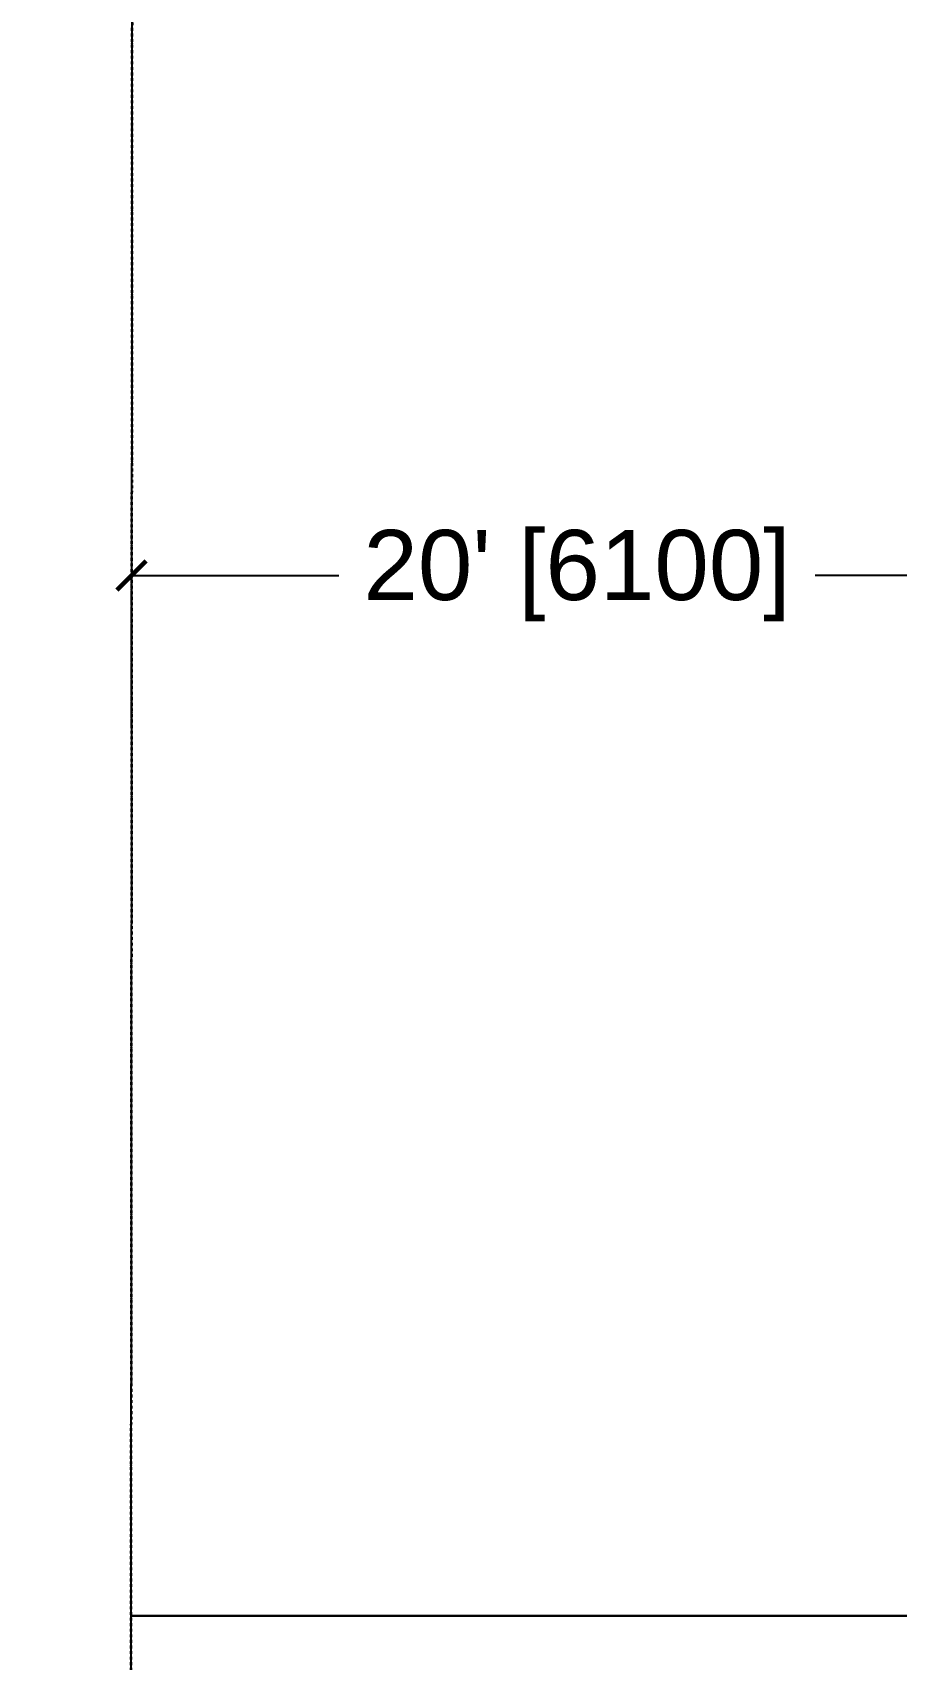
# Model space of a CAD drawing. Header units: millimetres. Extents: x -176651 to 424033, y -469666 to 486614.
# Drawn here: x 172459 to 178374, y 152248 to 163390 of the extents above; entities that cross this region are included whole.
import ezdxf

# ---------------------------------------------------------------- set-up
doc = ezdxf.new("R2010")
doc.units = ezdxf.units.MM
doc.header["$PDMODE"] = 35
doc.header["$PDSIZE"] = 0.1
doc.linetypes.add('HIDDEN', pattern=[9.525, 6.35, -3.175])
doc.linetypes.add('Site boundary$0$DASHDOT', pattern=[25.4, 12.7, -6.35, 0, -6.35])
doc.layers.get('Defpoints').update_dxf_attribs({"color": 252})
doc.layers.add('ad-Dimension', color=4, linetype='Continuous')
doc.layers.add('ad-Plinth', color=8, linetype='Continuous')
doc.layers.add('ad-Plot Boundary', color=6, linetype='Continuous', true_color=0xff00ff)
doc.layers.add('Site boundary$0$ad-Site Boundary', color=1, linetype='Site boundary$0$DASHDOT', lineweight=35, true_color=0xff0000)
doc.styles.get("Standard").update_dxf_attribs({"font": 'arial.ttf'})
doc.dimstyles.new('Copy of A-100-DIM-INT (MM-FT)', dxfattribs={"dimscale": 500, "dimtxt": 2.4, "dimasz": 1, "dimexe": 0, "dimexo": 0, "dimgap": 1, "dimtad": 0, "dimdec": 0, "dimlfac": 0.03937, "dimdsep": 46, "dimlunit": 3, "dimtxsty": 'Standard', "dimblk": 'ARCHTICK', "dimcen": 0.025, "dimclrd": 256, "dimclre": 256, "dimclrt": 256, "dimazin": 2, "dimtfac": 1, "dimtdec": 0, "dimtix": 1, "dimtmove": 2, "dimatfit": 3, "dimldrblk": 'ARCHTICK', "dimfxl": 1, "dimtolj": 1, "dimtzin": 0, "dimarcsym": 0})

# ---------------------------------------------------------------- blocks, each defined once
blk = doc.blocks.new('Site boundary')
at = {"layer": 'Site boundary$0$ad-Site Boundary', "ltscale": 1.5}
blk.add_lwpolyline([(173219, 273437), (173109, 119497), (138698, 124061), (22116, 139516)], dxfattribs=at)
blk = doc.blocks.new('zw$A88E')
at = {"layer": 'ad-Plot Boundary', "ltscale": 5}
for points in [[(-194444, -314067), (-160084, -314067), (-160084, -266699), (-194411, -266699)], [(-194468, -347117), (-160084, -347117), (-160084, -314067), (-194444, -314067)]]:
    blk.add_lwpolyline(points, close=True, dxfattribs=at)
blk = doc.blocks.new('_ArchTick')
at = {"color": 0, "linetype": 'ByBlock', "const_width": 0.15}
blk.add_lwpolyline([(-0.5, -0.5), (0.5, 0.5)], dxfattribs=at)
blk = doc.blocks.new('*D20')
at = {"layer": 'ad-Dimension', "linetype": 'HIDDEN', "lineweight": -2, "transparency": 16777216}
blk.add_line((-6100, -6), (-6100, 1026), dxfattribs=at)
at = {"layer": 'ad-Dimension', "lineweight": -2, "transparency": 16777216}
for p, q in [((-6100, 1026), (-4681, 1026)), ((0, 1026), (-1419, 1026)), ((0, 0), (0, 1026))]:
    blk.add_line(p, q, dxfattribs=at)
at = {"layer": 'Defpoints', "color": 0, "ltscale": 5, "transparency": 16777216}
for p in [(-6100, 1026), (-6100, -6), (0, 0)]:
    blk.add_point(p, dxfattribs=at)
at = {"layer": 'ad-Dimension', "lineweight": -2, "ltscale": 5, "transparency": 16777216, "xscale": 200, "yscale": 200, "zscale": 200, "rotation": 180}
blk.add_blockref('_ArchTick', (-6100, 1026), dxfattribs=at)
at = {"layer": 'ad-Dimension', "lineweight": -2, "ltscale": 5, "transparency": 16777216, "xscale": 200, "yscale": 200, "zscale": 200}
blk.add_blockref('_ArchTick', (0, 1026), dxfattribs=at)
at = {"layer": 'ad-Dimension', "ltscale": 5, "transparency": 16777216, "insert": (-3050, 1026), "char_height": 480, "attachment_point": 5}
blk.add_mtext("\\A1;20' [6100]", dxfattribs=at)
blk = doc.blocks.new('A$C92fa9908')
at = {"layer": 'ad-Dimension'}
dim = blk.add_linear_dim(base=(-6100, 1025.8), p1=(0, 0), p2=(-6100, -6), dimstyle='Copy of A-100-DIM-INT (MM-FT)', override={"dimscale": 200}, dxfattribs=at)
dim.commit()
dim.dimension.update_dxf_attribs({"geometry": '*D20', "text_midpoint": (-3050, 1025.8)})
blk = doc.blocks.new('zw$C194')
at = {"layer": 'ad-Plinth', "ltscale": 5}
blk.add_blockref('A$C92fa9908', (-12602, -270114), dxfattribs=at)

msp = doc.modelspace()

# ---------------------------------------------------------------- block references
msp.add_blockref('Site boundary', (0, 0))
at = {"ltscale": 5}
msp.add_blockref('zw$C194', (191839, 428759), dxfattribs=at)
at = {"layer": 'ad-Plot Boundary', "ltscale": 5}
msp.add_blockref('zw$A88E', (367577, 466614), dxfattribs=at)

doc.saveas('drawing.dxf')
